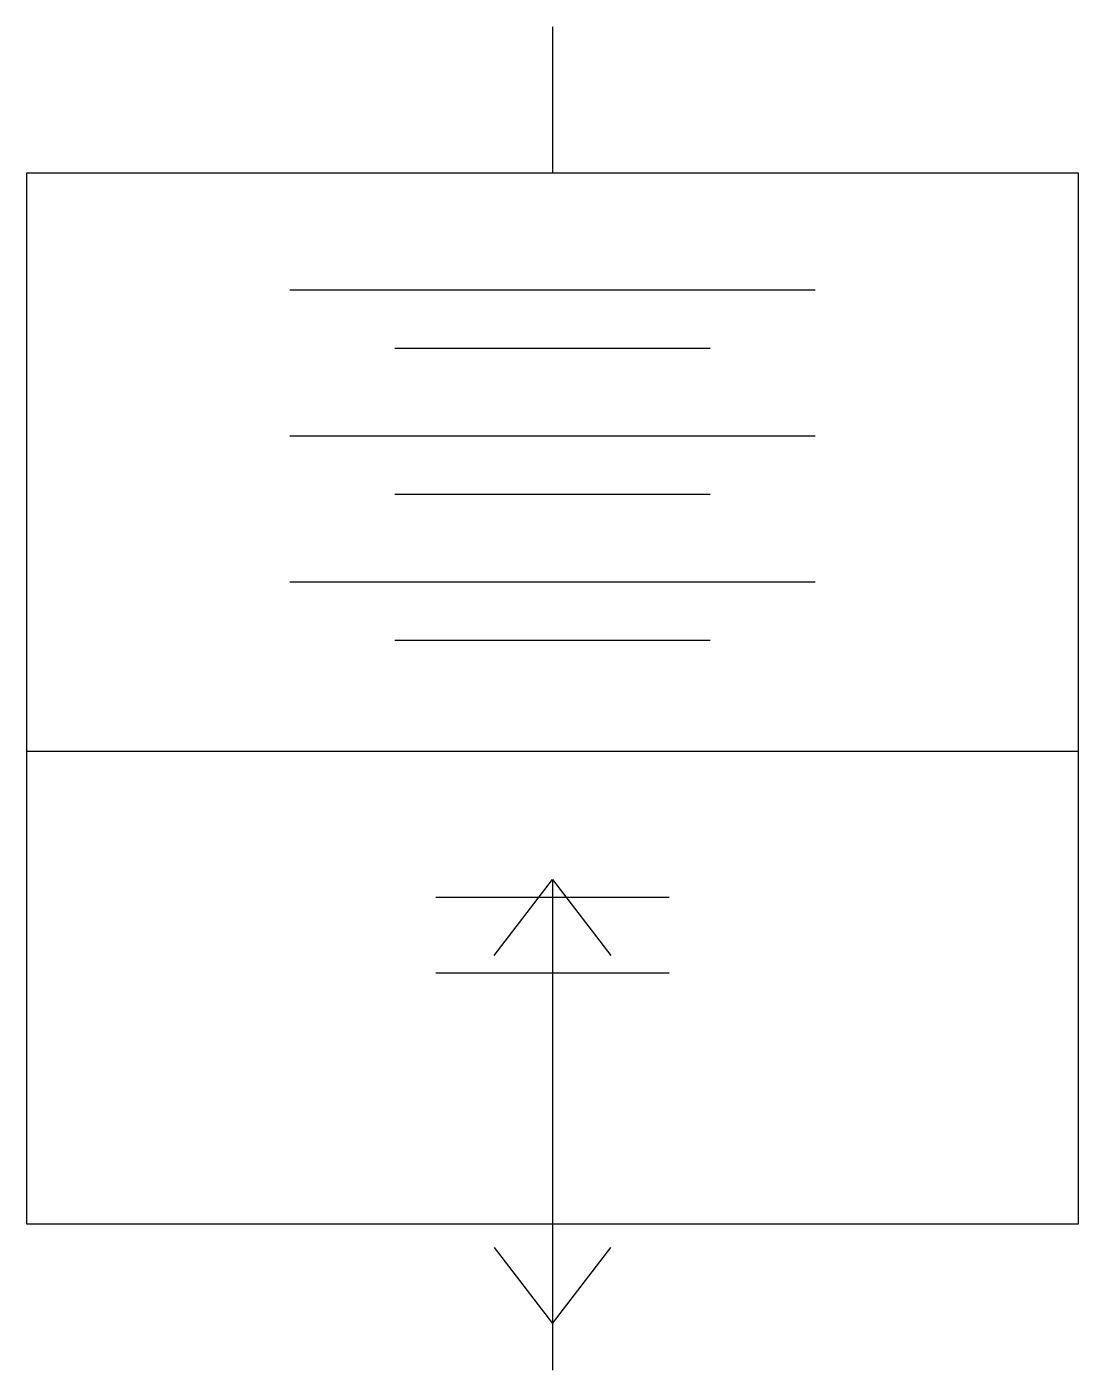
# Model space of a CAD drawing. Header units: millimetres. Extents: x -9 to 9, y -23 to 0.
import ezdxf
from ezdxf.enums import TextEntityAlignment as Align

# ---------------------------------------------------------------- set-up
doc = ezdxf.new("R2010")
doc.units = ezdxf.units.MM
doc.layers.get('0').update_dxf_attribs({"linetype": 'CONTINUOUS'})
doc.styles.add('ARIAL', font='arial.ttf')

# ---------------------------------------------------------------- blocks, each defined once
blk = doc.blocks.new('291_E_LV_SLD_IEC60617_battery_storage')
at = {"true_color": 0x0000ff}
for p, q in [((0, 0), (0, -2.5)), ((-4.5, -4.5), (4.5, -4.5)), ((-2.7, -5.5), (2.7, -5.5)), ((-4.5, -7), (4.5, -7)), ((-2.7, -8), (2.7, -8)), ((-4.5, -9.5), (4.5, -9.5)), ((-2.7, -10.5), (2.7, -10.5)), ((-9, -12.4), (9, -12.4)), ((0, -14.6), (0, -22.2)), ((-2, -14.9), (2, -14.9)), ((-2, -16.2), (2, -16.2)), ((0, -20.5), (0, -23))]:
    blk.add_line(p, q, dxfattribs=at)
blk.add_lwpolyline([(-9, -2.5), (9, -2.5), (9, -20.5), (-9, -20.5)], close=True, dxfattribs=at)
for points in [[(-1, -15.9), (0, -14.6), (1, -15.9)], [(-1, -20.9), (0, -22.2), (1, -20.9)]]:
    blk.add_lwpolyline(points, dxfattribs=at)
at = {"true_color": 0x0000ff, "style": 'ARIAL'}
blk.add_attdef('TAG', text='', height=2.5, dxfattribs=at).set_placement((-11, -2.2), align=Align.RIGHT)
at = {"color": 7, "style": 'ARIAL'}
for tag, p in [('POWER_KW', (-11, -9)), ('CAPACITY_KWH', (-11, -12)), ('VOLTAGE', (-11, -15)), ('MANUFACTURER', (-11, -18))]:
    blk.add_attdef(tag, text='', height=1.7, dxfattribs=at).set_placement(p, align=Align.RIGHT)

msp = doc.modelspace()

# ---------------------------------------------------------------- block references
msp.add_blockref('291_E_LV_SLD_IEC60617_battery_storage', (0, 0))

doc.saveas('drawing.dxf')
